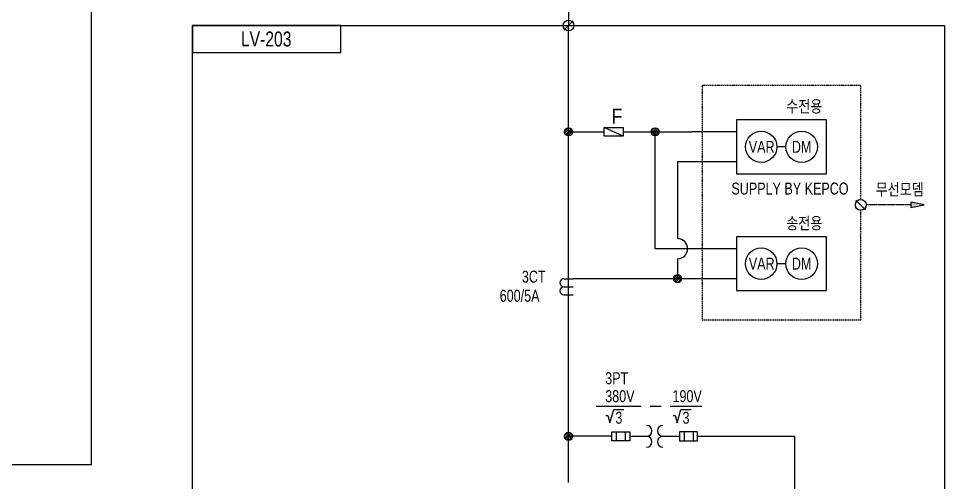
# Model space of a CAD drawing. Header units: feet. Extents: x 1 to 168002, y -59383 to 29717.
# Drawn here: x 60225 to 69492, y -10567 to -5921 of the extents above; entities that cross this region are included whole.
import ezdxf
from ezdxf.enums import TextEntityAlignment as Align
from ezdxf.lldxf.tags import DXFTag

# ---------------------------------------------------------------- set-up
doc = ezdxf.new("R2010")
doc.units = ezdxf.units.FT
doc.header["$LTSCALE"] = 50
doc.header["$MEASUREMENT"] = 0
doc.linetypes.add('HIDDEN', pattern=[0.375, 0.25, -0.125])
for name, color, linetype in [('E-Control', 7, 'CONTINUOUS'), ('E-PNL', 1, 'CEN50'), ('E-Pow', 4, 'CONTINUOUS'), ('E-SYM0', 3, 'CONTINUOUS'), ('E-SYM1', 3, 'CONTINUOUS'), ('E-SYM2', 3, 'CONTINUOUS'), ('E-Text-1', 2, 'CONTINUOUS'), ('E-Wire01', 7, 'CONTINUOUS'), ('REVISION-1', 1, 'CONTINUOUS'), ('SYM', 7, 'CONTINUOUS'), ('TEXT', 7, 'CONTINUOUS')]:
    doc.layers.add(name, color=color, linetype=linetype)
doc.styles.add('굴림', font='')
doc.styles.add('돋움', font='')
doc.styles.get('굴림').set_extended_font_data('Gulim')
doc.styles.get('돋움').set_extended_font_data('Dotum')
tags = doc.linetypes.add('CEN50', pattern=[56, 50, -2, 2, -2]).pattern_tags.tags
tags[10:11] = [DXFTag(74, 4), DXFTag(75, 0), DXFTag(340, '0'), DXFTag(46, 1.0), DXFTag(50, 0.0), DXFTag(44, 0.0), DXFTag(45, 0.0)]
tags[8:9] = [DXFTag(74, 4), DXFTag(75, 0), DXFTag(340, '0'), DXFTag(46, 1.0), DXFTag(50, 0.0), DXFTag(44, 0.0), DXFTag(45, 0.0)]
tags[6:7] = [DXFTag(74, 4), DXFTag(75, 0), DXFTag(340, '0'), DXFTag(46, 1.0), DXFTag(50, 0.0), DXFTag(44, 0.0), DXFTag(45, 0.0)]
tags[4:5] = [DXFTag(74, 4), DXFTag(75, 0), DXFTag(340, '0'), DXFTag(46, 1.0), DXFTag(50, 0.0), DXFTag(44, 0.0), DXFTag(45, 0.0)]

# ---------------------------------------------------------------- blocks, each defined once
blk = doc.blocks.new('A$C2E5A039C')
at = {"layer": 'E-SYM1', "ltscale": 0.5}
for p, q in [((0, 1), (4, 1)), ((0, -1), (0, 1)), ((1, 1), (1, -1)), ((3, 1), (3, -1)), ((4, 1), (4, -1)), ((4, 0), (7.75, 0)), ((11.35, 0), (15.1, 0)), ((19.1, 1), (15.1, 1)), ((15.1, 1), (15.1, -1)), ((16.1, 1), (16.1, -1)), ((18.1, 1), (18.1, -1)), ((19.1, -1), (19.1, 1)), ((4, -1), (0, -1)), ((15.1, -1), (19.1, -1))]:
    blk.add_line(p, q, dxfattribs=at)
at = {"layer": 'E-SYM1'}
for centre, start, end in [((7.75, 1.2), 270, 90), ((11.35, 1.2), 90, 270), ((7.75, -1.2), 270, 90), ((11.35, -1.2), 90, 270)]:
    blk.add_arc(centre, 1.2, start, end, dxfattribs=at)
blk = doc.blocks.new('A$C68F508EB')
at = {"layer": 'E-SYM1'}
for p, q in [((-2, 0), (0, 0)), ((-2, -1.8), (0, -1.8)), ((-2, -3.6), (0, -3.6))]:
    blk.add_line(p, q, dxfattribs=at)
for centre in [(-2, -0.9), (-2, -2.7)]:
    blk.add_arc(centre, 0.9, 90, 270, dxfattribs=at)
blk = doc.blocks.new('A$C004C2F88')
at = {"layer": 'E-SYM0'}
h = blk.add_hatch(dxfattribs=at)
h.set_pattern_fill('ANSI31', scale=0.1)
h.set_pattern_definition([(45, (-150.85967, -255), (-0.2245064, 0.2245064), [])])
edge = h.paths.add_edge_path()
edge.add_arc((0, 0), 0.9, 0, 360)
blk.add_circle((0, 0), 0.9, dxfattribs=at)

msp = doc.modelspace()

# ---------------------------------------------------------------- hatches: boundary and pattern name
at = {"layer": 'E-SYM0'}
h = msp.add_hatch(color=7, dxfattribs=at)
h.dxf.hatch_style = 1
h.paths.add_polyline_path([(69154.4, -7815), (69289.4, -7788), (69154.4, -7761)])

# ---------------------------------------------------------------- linework, layer by layer
at = {"layer": 'E-Control'}
for p, q in [((65729.8, -7056.3, 0.1), (66085.7, -7056.3, 0.1)), ((66276.6, -7056.3, 0.1), (66961.3, -7056.3, 0.1)), ((66596.8, -8226.3, 0.1), (66596.8, -7056.3, 0.1)), ((67410.3, -7056.3, 0.1), (66961.3, -7056.3, 0.1)), ((67905.3, -7206.3, 0.1), (67815.3, -7206.3, 0.1)), ((67410.3, -7356.3, 0.1), (66821.2, -7356.3, 0.1)), ((66821.2, -7356.3, 0.1), (66821.2, -8125.5, 0.1)), ((67410.3, -8226.3, 0.1), (66596.8, -8226.3, 0.1)), ((66821.2, -8327.1, 0.1), (66821.2, -8526.3, 0.1)), ((67905.3, -8376.3, 0.1), (67815.3, -8376.3, 0.1)), ((67410.3, -8526.3, 0.1), (65774.8, -8526.3, 0.1)), ((66162.4, -10104.9, 0.1), (65725.9, -10104.9, 0.1)), ((67021.9, -10104.9, 0.1), (67993.9, -10104.9, 0.1)), ((67993.9, -10748.9, 0.1), (67993.9, -10104.9, 0.1))]:
    msp.add_line(p, q, dxfattribs=at)
at = {"layer": 'E-Control', "elevation": 0.1}
for points in [[(68310.3, -7476.3), (68310.3, -7206.3), (68310.3, -6936.3), (67410.3, -6936.3), (67410.3, -7476.3)], [(68310.3, -8646.3), (68310.3, -8376.3), (68310.3, -8106.3), (67410.3, -8106.3), (67410.3, -8646.3)]]:
    msp.add_lwpolyline(points, close=True, dxfattribs=at)
at = {"layer": 'E-Control'}
msp.add_arc((66821.2, -8226.3, 0.1), 100.8, 270, 90, dxfattribs=at)
at = {"layer": 'E-PNL'}
for p, q in [((65682.1, -6039.2, 0.1), (65777.6, -5943.8, 0.1)), ((68702, -7835.7, 0.1), (68606.6, -7740.2, 0.1))]:
    msp.add_line(p, q, dxfattribs=at)
at = {"layer": 'E-PNL', "ltscale": 0.1, "elevation": 0.1}
msp.add_lwpolyline([(61967.3, -5991.5), (69492.4, -5991.5), (69492.4, -13544.1), (61967.3, -13544.1)], close=True, dxfattribs=at)
at = {"layer": 'E-PNL', "elevation": 0.1}
msp.add_lwpolyline([(63451, -5991.5), (61967.3, -5991.5), (61967.3, -6261.5), (63451, -6261.5)], close=True, dxfattribs=at)
at = {"layer": 'E-PNL'}
for centre in [(65729.8, -5991.5, 0.1), (68654.3, -7788, 0.1)]:
    msp.add_circle(centre, 54, dxfattribs=at)
at = {"layer": 'E-Pow'}
for p, q in [((60957.1, -10385.3, 0.1), (60957.1, -5363.9, 0.1)), ((65729.8, -5363.9, 0.1), (65729.8, -5991.5, 0.1)), ((65729.8, -10567.1, 0.1), (65729.8, -5991.5, 0.1)), ((59967.3, -10385.3, 0.1), (60957.1, -10385.3, 0.1))]:
    msp.add_line(p, q, dxfattribs=at)
at = {"layer": 'E-SYM0', "color": 7, "elevation": 0.1}
msp.add_lwpolyline([(69154.4, -7815), (69289.4, -7788), (69154.4, -7761)], close=True, dxfattribs=at)
at = {"layer": 'E-SYM2'}
for centre in [(67657.8, -7206.3, 0.1), (68062.8, -7206.3, 0.1), (67657.8, -8376.3, 0.1), (68062.8, -8376.3, 0.1)]:
    msp.add_circle(centre, 157.5, dxfattribs=at)
at = {"layer": 'E-Text-1'}
for p, q in [((66008, -9801.7, 0.1), (66458, -9801.7, 0.1)), ((66545.6, -9801.7, 0.1), (66658.1, -9801.7, 0.1)), ((66748.1, -9801.7, 0.1), (67063.1, -9801.7, 0.1))]:
    msp.add_line(p, q, dxfattribs=at)
at = {"layer": 'E-Text-1', "elevation": 0.1}
for points in [[(66104.4, -9896), (66123.6, -9896), (66144.5, -9968.3), (66182.5, -9836.8), (66283.5, -9836.8)], [(66776.9, -9896), (66796.2, -9896), (66817.1, -9968.3), (66855.1, -9836.8), (66956.1, -9836.8)]]:
    msp.add_lwpolyline(points, dxfattribs=at)
at = {"layer": 'E-Wire01', "linetype": 'HIDDEN', "ltscale": 0.6}
msp.add_line((69154.4, -7788, 0.1), (68708.3, -7788, 0.1), dxfattribs=at)
at = {"layer": 'REVISION-1', "linetype": 'HIDDEN', "elevation": 0.1}
msp.add_lwpolyline([(68654.3, -7734), (68654.3, -6592.1), (67066.3, -6592.1), (67066.3, -8937.8), (68654.3, -8937.8), (68654.3, -7842)], dxfattribs=at)
at = {"layer": 'SYM'}
for p, q in [((66085.7, -7101, 0.1), (66085.7, -7011.6, 0.1)), ((66276.6, -7101, 0.1), (66085.7, -7011.6, 0.1)), ((66085.7, -7011.6, 0.1), (66276.6, -7011.6, 0.1)), ((66276.6, -7011.6, 0.1), (66276.6, -7101, 0.1)), ((66276.6, -7101, 0.1), (66085.7, -7101, 0.1))]:
    msp.add_line(p, q, dxfattribs=at)

# ---------------------------------------------------------------- block references
at = {"layer": 'E-PNL', "xscale": 45.00023775635822, "yscale": 45.00023775635822, "zscale": 45.00023775635822}
for p in [(65729.8, -7056.3, 0.1), (66596.8, -7056.3, 0.1), (66821.2, -8526.3, 0.1), (65729.8, -10104.9, 0.1)]:
    msp.add_blockref('A$C004C2F88', p, dxfattribs=at)
at = {"layer": 'E-SYM1', "xscale": 45.00023775635822, "yscale": 45.00023775635822, "zscale": 45.00023775635822}
msp.add_blockref('A$C68F508EB', (65774.8, -8526.3, 0.1), dxfattribs=at)
at = {"layer": 'E-SYM2', "xscale": 45.00023775635822, "yscale": 45.00023775635822, "zscale": 45.00023775635822}
msp.add_blockref('A$C2E5A039C', (66162.4, -10104.9, 0.1), dxfattribs=at)

# ---------------------------------------------------------------- texts
at = {"layer": 'E-SYM2', "color": 2, "style": '돋움', "width": 0.8}
for s, p in [('VAR', (67663, -7206.3, 0.1)), ('DM', (68062.7, -7206.3, 0.1)), ('VAR', (67663, -8376.3, 0.1)), ('DM', (68062.7, -8376.3, 0.1))]:
    msp.add_text(s, height=120, dxfattribs=at).set_placement(p, align=Align.MIDDLE_CENTER)
at = {"layer": 'E-Text-1', "style": '돋움', "width": 0.8}
msp.add_text('LV-203', height=150, dxfattribs=at).set_placement((62703.7, -6126.5, 0.1), align=Align.MIDDLE_CENTER)
for s, p in [('수전용', (67908.2, -6801.3, 0.1)), ('SUPPLY BY KEPCO', (67359.9, -7624, 0.1)), ('무선모뎀 ', (68803.5, -7632.2, 0.1)), ('송전용', (67908.9, -7971.3, 0.1))]:
    msp.add_text(s, height=120, dxfattribs=at).set_placement(p, align=Align.MIDDLE_LEFT)
msp.add_text('3CT', height=120, dxfattribs=at).set_placement((65500.3, -8506.1, 0.1), align=Align.MIDDLE_RIGHT)
msp.add_text('600/5A', height=120, rotation=360, dxfattribs=at).set_placement((65041, -8697.3, 0.1), align=Align.MIDDLE_LEFT)
for s, p in [('3PT', (66211.6, -9522.7, 0.1)), ('380V', (66243.9, -9702.7, 0.1)), ('190V', (66916.8, -9702.7, 0.1)), ('3', (66233, -9918.7, 0.1)), ('3', (66905.6, -9918.7, 0.1))]:
    msp.add_text(s, height=120, rotation=0, dxfattribs=at).set_placement(p, align=Align.MIDDLE_CENTER)
at = {"layer": 'TEXT', "style": '굴림', "width": 0.9}
msp.add_text('F', height=150, dxfattribs=at).set_placement((66161.3, -6975.7, 0.1))

doc.saveas('drawing.dxf')
